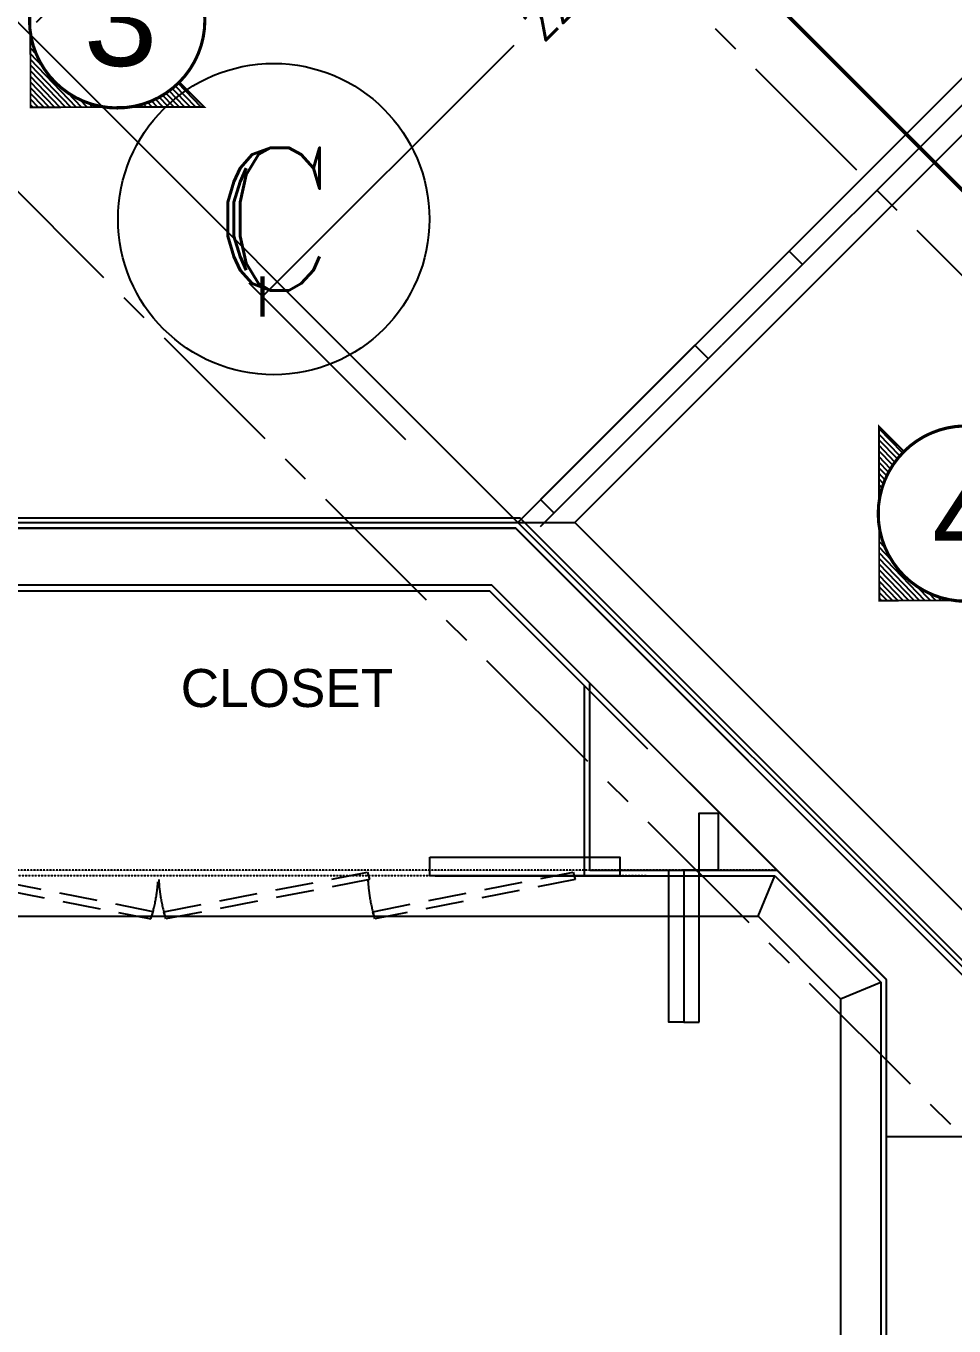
# Model space of a CAD drawing. Header units: millimetres. Extents: x 186805 to 449048, y 2167 to 51540.
# Drawn here: x 426365 to 428805, y 9284 to 12703 of the extents above; entities that cross this region are included whole.
import ezdxf
from ezdxf.enums import TextEntityAlignment as Align

# ---------------------------------------------------------------- set-up
doc = ezdxf.new("R2010")
doc.units = ezdxf.units.MM
for name, pattern in [('BC$0$DASHDOT2', [0.5, 0.25, -0.125, 0, -0.125]), ('BC$0$HIDDEN', [0.375, 0.25, -0.125]), ('BC$0$XR-BAS2-BLOCK-B$1$CENTER', [2, 1.25, -0.25, 0.25, -0.25]), ('CENTER', [2, 1.25, -0.25, 0.25, -0.25]), ('HIDDEN2', [0.1875, 0.125, -0.0625])]:
    doc.linetypes.add(name, pattern=pattern)
doc.layers.get('0').update_dxf_attribs({"linetype": 'CONTINUOUS'})
doc.layers.get('Defpoints').update_dxf_attribs({"linetype": 'CONTINUOUS'})
doc.layers.add('0-60x60-C', color=3, linetype='CONTINUOUS', lineweight=13)
doc.layers.add('wall', color=4, linetype='CONTINUOUS', lineweight=25)
for name, color, linetype in [('0-cornice-C', 3, 'CONTINUOUS'), ('0TG-grid', 9, 'CENTER'), ('0TG-text', 4, 'CONTINUOUS'), ('A-ABOVE DOOR', 1, 'HIDDEN2'), ('A-BLKNBR', 7, 'CONTINUOUS'), ('A-CONC-BLDG', 6, 'CONTINUOUS'), ('a-door', 4, 'CONTINUOUS'), ('a-wall', 140, 'CONTINUOUS'), ('BC-A-wall', 6, 'CONTINUOUS'), ('BC-dim', 1, 'CONTINUOUS'), ('dimension', 7, 'CONTINUOUS'), ('MEP', 16, 'CONTINUOUS'), ('SHADOW LINE', 151, 'CONTINUOUS'), ('SITE SURVEY ROOM$0$SITE SURVEY ROOM$0$DECORATIVE DETAILS-1$0$WALL FIXTURE DETAILS$0$ECO-WORLD DETAILS$0$FINAL ECO-1#$0$REV ECO$0$FINAL DRGS1$0$REFER', 7, 'CONTINUOUS')]:
    doc.layers.add(name, color=color, linetype=linetype)
doc.styles.add('BW.B$0$SAS', font='sanss___.ttf')
doc.styles.add('ROMANS', font='ROMANS.shx', dxfattribs={"width": 0.8})
doc.styles.add('ROMANS_075', font='romans.shx', dxfattribs={"width": 0.75})
doc.styles.add('ROMANT', font='ROMANT.shx')
doc.dimstyles.new('ARCH_1-50B$0', dxfattribs={"dimscale": 1000, "dimtxt": 0.11, "dimasz": 0.075, "dimexe": 0.05, "dimexo": 0.05, "dimgap": 0.055, "dimtad": 0, "dimdec": 0, "dimrnd": 1, "dimzin": 12, "dimdsep": 46, "dimtxsty": 'ROMANS_075', "dimblk1": 'ARCHTICK', "dimblk2": 'ARCHTICK', "dimsah": 1, "dimcen": 0.07, "dimclrd": 9, "dimclre": 9, "dimadec": 0, "dimazin": 0, "dimtfac": 1, "dimtdec": 0, "dimtofl": 0, "dimtmove": 0, "dimatfit": 3, "dimldrblk": 'ARCHTICK', "dimfxl": 0.05, "dimtolj": 1, "dimtzin": 12, "dimarcsym": 0})

# ---------------------------------------------------------------- blocks, each defined once
blk = doc.blocks.new('A$C7C4A1575')
at = {"layer": 'A-ABOVE DOOR', "color": 8}
blk.add_line((20683, 41050), (22895.1, 41050), dxfattribs=at)
at = {"layer": 'A-CONC-BLDG', "color": 8}
blk.add_lwpolyline([(20395.1, 41750), (20145.1, 41750), (20145.1, 45150), (20395.1, 45150)], close=True, dxfattribs=at)
at = {"layer": 'a-door', "color": 8, "lineweight": -3}
blk.add_line((20928, 41450), (20888, 41450), dxfattribs=at)
for points in [[(20888, 41450), (20888, 40900), (20838, 40900), (20838, 41050), (20888, 41050)], [(20888, 41050), (20928, 41050)]]:
    blk.add_lwpolyline(points, dxfattribs=at)
blk.add_lwpolyline([(20968, 41050), (20928, 41050), (20928, 41450), (20968, 41450)], close=True, dxfattribs=at)
at = {"layer": 'a-wall', "color": 8}
for p, q in [((20395.1, 41750), (20395.1, 41337.9)), ((20145.1, 41375.7), (21370.8, 40150)), ((20395.1, 41337.9), (21433, 40300)), ((21433, 40300), (22895.1, 40300)), ((22895.1, 40150), (21370.8, 40150))]:
    blk.add_line(p, q, dxfattribs=at)
blk = doc.blocks.new('A$C32DD6ECA')
at = {"layer": '0-60x60-C', "color": 16, "xscale": 0.0418312498368323, "yscale": 0.0418312498368323, "zscale": 0.0418312498368323, "rotation": 180}
blk.add_blockref('A$C7C4A1575', (4397.08, 2202.64), dxfattribs=at)
blk = doc.blocks.new('BLK-NUMBER')
blk.add_circle((0, 0), 0.5458)
at = {"style": 'ROMANS'}
blk.add_attdef('BLOCK_NUMBER', text='', height=0.5, dxfattribs=at).set_placement((0, 0), align=Align.MIDDLE)
blk = doc.blocks.new('_ArchTick')
at = {"color": 0, "linetype": 'ByBlock', "const_width": 0.15}
blk.add_lwpolyline([(-0.5, -0.5), (0.5, 0.5)], dxfattribs=at)
blk = doc.blocks.new('*D197')
at = {"layer": 'Defpoints', "color": 0, "transparency": 16777216}
for p in [(-572643.6, -209729.8), (-574643, -210905.5), (-574231.2, -211317.4)]:
    blk.add_point(p, dxfattribs=at)
at = {"layer": 'dimension', "color": 9, "lineweight": -2, "transparency": 16777216}
for p, q in [((-572679, -209694.5), (-573090.8, -209282.7)), ((-573055.5, -209318), (-573716.9, -209979.5)), ((-574643, -210905.5), (-573981.6, -210244.1)), ((-574266.5, -211282), (-574678.3, -210870.2))]:
    blk.add_line(p, q, dxfattribs=at)
at = {"layer": 'dimension', "color": 9, "lineweight": -2, "transparency": 16777216, "xscale": 75, "yscale": 75, "zscale": 75}
for p, rotation in [((-573055.5, -209318), 45.00000000010503), ((-574643, -210905.5), 225.000000000105)]:
    blk.add_blockref('_ArchTick', p, dxfattribs=dict(at, rotation=rotation))
at = {"layer": 'dimension', "color": 0, "transparency": 16777216, "insert": (-573849.2, -210111.8), "char_height": 100, "attachment_point": 5, "rotation": 45, "style": 'ROMANS_075'}
blk.add_mtext('\\A1;2245', dxfattribs=at)
blk = doc.blocks.new('A$C35C014DB')
at = {"layer": 'SITE SURVEY ROOM$0$SITE SURVEY ROOM$0$DECORATIVE DETAILS-1$0$WALL FIXTURE DETAILS$0$ECO-WORLD DETAILS$0$FINAL ECO-1#$0$REV ECO$0$FINAL DRGS1$0$REFER'}
h = blk.add_hatch(dxfattribs=at)
h.set_pattern_fill('ANSI31', color=8, scale=82.345676, angle=181.1291, style=0)
h.set_pattern_definition([(313.87088, (10262.598, 7449.854), (-7.42041, -7.13356), [])])
h.paths.add_polyline_path([(6663.2, 9604.9, -0.333605), (6467, 9800.3), (6467.4, 9604.5)])
h.paths.add_polyline_path([(6531.8, 9996), (6466.4, 10061), (6466.8, 9865.3, -0.162403)])
h.paths.add_polyline_path([(6923.9, 9605.5), (6858.6, 9670.6, -0.162403), (6728.2, 9605.1)])
h.paths.add_polyline_path([(6346, 10023.2), (6450.6, 10128.2), (6502.6, 10076.3), (6398.1, 9971.4)], flags=9)
h = blk.add_hatch(dxfattribs=at)
h.set_pattern_fill('ANSI31', color=8, scale=82.345676, angle=181.1291, style=0)
h.set_pattern_definition([(313.87088, (12494.609, 6152.451), (-7.42041, -7.13356), [])])
h.paths.add_polyline_path([(8895.2, 8307.5, -0.333605), (8699, 8502.9), (8699.4, 8307.1)])
h.paths.add_polyline_path([(8763.8, 8698.6), (8698.4, 8763.6), (8698.9, 8567.9, -0.162403)])
h.paths.add_polyline_path([(9155.9, 8308.1), (9090.6, 8373.2, -0.162403), (8960.2, 8307.7)])
h.paths.add_polyline_path([(8578, 8725.8), (8682.6, 8830.8), (8734.6, 8778.9), (8630.1, 8674)], flags=9)
at = {"color": 9}
for points in [[(8907.8, 17182.9), (7333.6, 17182.9), (7333.6, 13282.9), (7283.6, 13282.9), (7283.6, 11279.4), (6233.6, 10229.4), (6233.6, 8512.9), (7749.1, 8512.9), (8983.6, 7278.4)], [(8424.5, 7582.9), (8703.6, 7303.9), (8703.6, 3762.9), (4883.6, 3762.9), (4883.6, 8332.9), (6053.6, 8332.9), (6053.6, 7582.9), (6233.6, 7582.9), (6233.6, 7582.9)], [(6233.6, 7582.9), (6233.6, 8332.9), (7674.5, 8332.9), (8090.1, 7917.4)], [(7923.6, 8083.9), (7923.6, 7582.9), (8424.5, 7582.9)]]:
    blk.add_lwpolyline(points, dxfattribs=at)
at = {"color": 8, "linetype": 'BC$0$HIDDEN', "ltscale": 400}
for points in [[(6257.6, 7573.6), (6784, 7469.8), (6789.6, 7489), (6262.7, 7592.9)], [(7358.6, 7573.6), (6823.1, 7469.8), (6817.6, 7489), (7353.4, 7592.9)], [(7899.6, 7573.6), (7373.1, 7469.8), (7367.6, 7489), (7894.4, 7592.9)]]:
    blk.add_lwpolyline(points, close=True, dxfattribs=at)
for centre, start, end in [((6395.6, 7593.2), 342.3753, 357.1867), ((7211.6, 7593.2), 182.8133, 197.6247), ((7761.6, 7592.9), 182.8133, 197.6247)]:
    blk.add_arc(centre, 407.5, start, end, dxfattribs=at)
at = {"layer": '0-cornice-C', "color": 1}
for p, q in [((10874.5, 11638.4), (7749.1, 8512.9)), ((7749.1, 8512.9), (7899, 8512.9)), ((8380.6, 7476.9), (8424.5, 7582.9)), ((8597.6, 7260), (8703.6, 7303.9))]:
    blk.add_line(p, q, dxfattribs=at)
for points in [[(7899, 8512.9), (10874.5, 11488.5), (14903.5, 7459.4), (11310.9, 3868.9), (9089.6, 3868.9), (9089.6, 7322.3)], [(8597.6, 7260), (8597.6, 3868.9), (4989.6, 3868.9), (4989.6, 7476.9), (8380.6, 7476.9)]]:
    blk.add_lwpolyline(points, close=True, dxfattribs=at)
at = {"layer": '0TG-grid', "linetype": 'BC$0$XR-BAS2-BLOCK-B$1$CENTER', "ltscale": 300}
for p, q in [((4468.1, 7812.9), (13602.6, 16947.4)), ((16276.8, 1802.5), (5599.4, 12479.8)), ((15145.4, 671.1), (4468.1, 11348.5))]:
    blk.add_line(p, q, dxfattribs=at)
at = {"layer": 'A-ABOVE DOOR'}
blk.add_line((8090.1, 7582.9), (6400.1, 7582.9), dxfattribs=at)
at = {"layer": 'A-CONC-BLDG'}
blk.add_lwpolyline([(8718.6, 6897.9), (8968.6, 6897.9), (8968.6, 3497.9), (8718.6, 3497.9)], close=True, dxfattribs=at)
at = {"layer": 'BC-A-wall'}
blk.add_line((8118.6, 7597.9), (8430.7, 7597.9), dxfattribs=at)
at = {"layer": 'BC-dim', "color": 2, "linetype": 'BC$0$DASHDOT2', "ltscale": 500, "const_width": 10}
blk.add_lwpolyline([(9089.9, 8699.2), (9347.5, 8956.9), (8188.6, 10115.7)], dxfattribs=at)
at = {"layer": 'MEP', "color": 2}
blk.add_line((7749.1, 8512.9), (6133.1, 10128.9), dxfattribs=at)
at = {"layer": 'MEP'}
for p, q in [((9063.3, 9756.5), (8285.5, 8978.7)), ((8992.6, 9756.5), (8462.3, 9226.2)), ((7808.7, 8501.9), (8285.5, 8978.7)), ((8214.8, 8978.7), (7808.7, 8572.6)), ((8214.8, 8978.7), (8250.1, 8943.3)), ((7808.7, 8572.6), (7844.1, 8537.3)), ((7531.7, 7582.9), (8031.7, 7582.9))]:
    blk.add_line(p, q, dxfattribs=at)
for points in [[(8747.5, 9313.5, 0, 0, 0), (8922, 9139, 75, 0, 0), (9028, 9033, 0, 0, 0)], [(8535.4, 9101.3, 0, 0, 0), (8709.8, 8926.9, 75, 0, 0), (8815.9, 8820.8, 0, 0, 0)], [(8528.6, 8396.5, 0, 0, 0), (8454, 8471.1, 0, 0, 0), (8478.3, 8495.4, 0, 0, 0), (8378.5, 8500.5, 0, 0, 0), (8401.6, 8523.5, 0, 0, 0), (8338.2, 8586.8, 60, 0, 0), (8232.2, 8692.9, 0, 0, 0)], [(8369.9, 8243.7, 0, 0, 0), (8295.3, 8318.3, 0, 0, 0), (8319.6, 8342.6, 0, 0, 0), (8219.9, 8347.7, 0, 0, 0), (8242.9, 8370.7, 0, 0, 0), (8179.6, 8434, 60, 0, 0), (8073.5, 8540.1, 0, 0, 0)], [(7645.7, 7099.1, 0, 0, 0), (7645.7, 7204.6, 0, 0, 0), (7680.1, 7204.6, 0, 0, 0), (7613.1, 7278.8, 0, 0, 0), (7645.7, 7278.8, 0, 0, 0), (7645.7, 7368.3, 60, 0, 0), (7645.7, 7518.3, 0, 0, 0)], [(7912.3, 7071.5, 0, 0, 0), (7912.3, 7204.6, 0, 0, 0), (7877.9, 7204.6, 0, 0, 0), (7944.8, 7278.8, 0, 0, 0), (7912.3, 7278.8, 0, 0, 0), (7912.3, 7368.3, 60, 0, 0), (7912.3, 7518.3, 0, 0, 0)]]:
    blk.add_lwpolyline(points, format="xyseb", dxfattribs=at)
blk.add_lwpolyline([(8497.6, 9190.8), (8462.3, 9226.2)], dxfattribs=at)
blk.add_lwpolyline([(7517.2, 7632.1), (8017.2, 7632.1), (8017.2, 7582.9), (7517.2, 7582.9)], close=True, dxfattribs=at)
at = {"layer": 'SHADOW LINE'}
blk.add_lwpolyline([(8895.8, 15662.9), (8895.8, 17170.9), (7345.6, 17170.9), (7345.6, 13270.9), (7295.6, 13270.9), (7295.6, 11274.4), (6245.6, 10224.4), (6245.6, 8524.9), (7754, 8524.9), (8995.6, 7283.4)], dxfattribs=at)
at = {"layer": 'SITE SURVEY ROOM$0$SITE SURVEY ROOM$0$DECORATIVE DETAILS-1$0$WALL FIXTURE DETAILS$0$ECO-WORLD DETAILS$0$FINAL ECO-1#$0$REV ECO$0$FINAL DRGS1$0$REFER', "color": 8, "const_width": 8.23}
for points in [[(6531.8, 9996, -1), (6858.6, 9670.6, -1), (6531.8, 9996)], [(8763.8, 8698.6, -1), (9090.6, 8373.2, -1), (8763.8, 8698.6)]]:
    blk.add_lwpolyline(points, format="xyb", dxfattribs=at)
at = {"layer": 'SITE SURVEY ROOM$0$SITE SURVEY ROOM$0$DECORATIVE DETAILS-1$0$WALL FIXTURE DETAILS$0$ECO-WORLD DETAILS$0$FINAL ECO-1#$0$REV ECO$0$FINAL DRGS1$0$REFER', "color": 1, "const_width": 4.94}
for points in [[(6858.7, 9670.7), (6923.9, 9605.5), (6467.4, 9604.5), (6466.4, 10063), (6532.6, 9996.8)], [(9090.7, 8373.3), (9155.9, 8308.1), (8699.4, 8307.1), (8698.4, 8765.6), (8764.6, 8699.4)]]:
    blk.add_lwpolyline(points, dxfattribs=at)
at = {"layer": 'wall'}
for p, q in [((6218.6, 8497.9), (7742.8, 8497.9)), ((8968.6, 7272.2), (7742.8, 8497.9)), ((7680.7, 8347.9), (6218.6, 8347.9)), ((8718.6, 7310.1), (7680.7, 8347.9)), ((7938.6, 7597.9), (7938.6, 8090.1)), ((7938.6, 7597.9), (8430.7, 7597.9)), ((8718.6, 6897.9), (8718.6, 7310.1))]:
    blk.add_line(p, q, dxfattribs=at)
at = {"layer": 'A-BLKNBR'}
ref = blk.add_blockref('BLK-NUMBER', (7106.8, 9310.5), dxfattribs=dict(at, xscale=750, yscale=750, zscale=750, rotation=180))
ref.add_attrib('BLOCK_NUMBER', 'C', dxfattribs={"layer": '0', "height": 375, "style": 'ROMANT'}).set_placement((7106.8, 9310.5), align=Align.MIDDLE)
at = {"layer": '0TG-text', "style": 'BW.B$0$SAS'}
blk.add_text('CLOSET', height=100, dxfattribs=at).set_placement((7141.7, 8027.2), align=Align.CENTER)
at = {"layer": 'SITE SURVEY ROOM$0$SITE SURVEY ROOM$0$DECORATIVE DETAILS-1$0$WALL FIXTURE DETAILS$0$ECO-WORLD DETAILS$0$FINAL ECO-1#$0$REV ECO$0$FINAL DRGS1$0$REFER', "color": 3, "style": 'BW.B$0$SAS'}
for s, p in [('3', (6607, 9963.4)), ('4', (8837.9, 8657.7))]:
    blk.add_text(s, height=250, dxfattribs=at).set_placement(p, align=Align.TOP_LEFT)
at = {"layer": 'dimension'}
dim = blk.add_aligned_dim(p1=(9076.8, 10282.2), p2=(7489.3, 8694.7), distance=-582.4, dimstyle='ARCH_1-50B$0', override={"dimtxt": 0.1, "dimtmove": 2}, dxfattribs=at)
dim.commit()
dim.dimension.update_dxf_attribs({"geometry": '*D197', "text_midpoint": (7871.2, 9900.3), "insert": (581720.5, 220012)})

msp = doc.modelspace()

# ---------------------------------------------------------------- block references
at = {"linetype": 'ByBlock'}
msp.add_blockref('A$C35C014DB', (419909.3, 2884.3), dxfattribs=at)
at = {"layer": '0-60x60-C', "color": 16, "xscale": 23.90557308239969, "yscale": 23.90557308239969, "zscale": 23.90557308239969}
msp.add_blockref('A$C32DD6ECA', (343908.2, -1123), dxfattribs=at)

doc.saveas('drawing.dxf')
